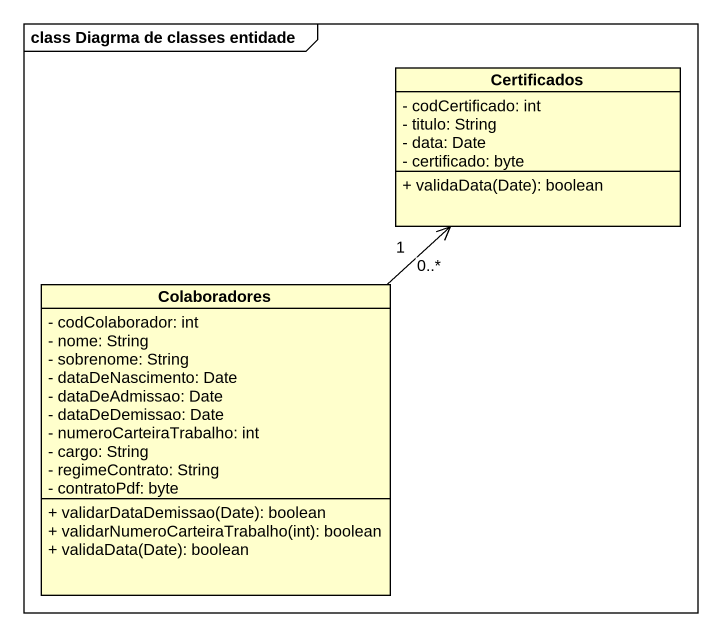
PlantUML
@startuml
mainframe class Diagrma de classes entidade
hide circle
hide empty members
skinparam classAttributeIconSize 0
class Certificados {
  - codCertificado: int
  - titulo: String
  - data: Date
  - certificado: byte
  + validaData(Date): boolean
}
class Colaboradores {
  - codColaborador: int
  - nome: String
  - sobrenome: String
  - dataDeNascimento: Date
  - dataDeAdmissao: Date
  - dataDeDemissao: Date
  - numeroCarteiraTrabalho: int
  - cargo: String
  - regimeContrato: String
  - contratoPdf: byte
  + validarDataDemissao(Date): boolean
  + validarNumeroCarteiraTrabalho(int): boolean
  + validaData(Date): boolean
}
Colaboradores "1" -up-> "0..*" Certificados
@enduml
